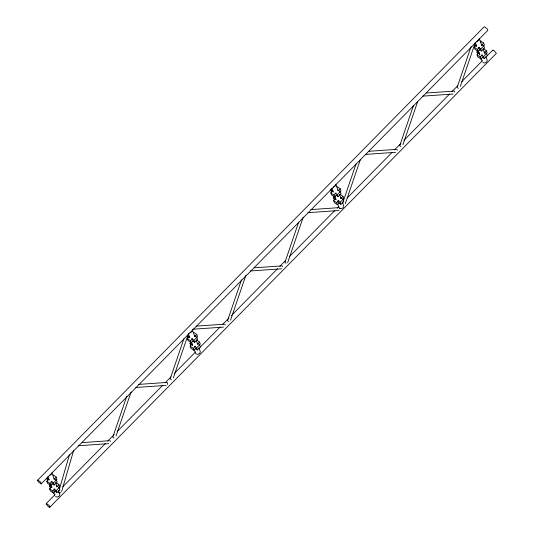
<?xml version="1.0" encoding="UTF-8"?>
<svg xmlns="http://www.w3.org/2000/svg" width="534" height="534" viewBox="0 0 534 534"><rect width="100%" height="100%" fill="white"/><g stroke="black" fill="none" stroke-linecap="round" stroke-linejoin="round"><path stroke-width="0.8" d="M167.636 384.487L167.402 382.464M58.54 492.108L59 490.519M59.468 488.93L69.447 454.788M61.61 491.594L73.679 450.302M37.787 480.066L37.6 480.68L38.515 482.062L41.171 483.904L487.649 30.538L487.836 29.924L486.921 28.542L484.265 26.7L37.787 480.066L40.437 481.908L41.352 483.283L41.171 483.904M55.122 494.551L46.351 503.462L46.164 504.076L48.554 506.793L49.735 507.3L496.4 53.32L494.003 50.603L492.829 50.096L484.338 58.62L482.022 57.011M49.735 507.3L49.916 506.679L49.001 505.304L46.351 503.462M492.648 50.717L492.829 50.096M112.801 437.112L126.772 396.241M116.025 435.998L131.07 391.983M183.883 338.756L170.186 378.846L171.394 379.681M173.41 377.732L188.455 333.717M227.564 320.58L241.535 279.709M230.521 320.253L245.834 275.451M284.949 262.314L298.646 222.224M287.632 262.768L303.219 217.178M342.601 203.26L356.031 163.958M345.284 203.714L360.33 159.699M413.416 105.685L399.712 145.775L400.921 146.616M402.943 144.661L417.715 101.427M471.068 46.632L457.097 87.503L458.312 88.344M460.328 86.388L475.373 42.373M47.473 480.406L46.725 478.364L47.713 477.356M331.44 192.066L330.686 190.024L332.168 188.515M474.639 43.848L475.627 42.847M52.919 483.263L50.73 485.486L47.586 483.297L46.838 481.254L49.021 479.031M192.874 341.146L191.239 342.815L188.088 340.625L187.341 338.583L189.53 336.36M336.881 194.923L334.698 197.139L331.547 194.957L330.8 192.914L332.982 190.691M480.34 49.255L478.157 51.471L475.006 49.288L474.259 47.239L476.441 45.023M50.73 485.486L49.982 483.437L52.165 481.214M54.054 479.305L56.237 477.082L53.093 474.9M191.239 342.815L190.484 340.765L192.674 338.543M194.556 336.634L196.746 334.411L193.595 332.228M334.698 197.139L333.944 195.097L336.133 192.874M338.015 190.958L340.205 188.742L337.054 186.56M478.157 51.471L477.403 49.422L479.592 47.206M481.474 45.29L483.664 43.074L480.513 40.884L481.014 42.253M50.256 488.016L49.508 485.967L50.496 484.965M190.765 345.344L190.011 343.295L190.998 342.294M334.217 199.669L333.47 197.627L334.458 196.619M477.683 54.001L476.929 51.952L477.917 50.95M55.896 480.24L56.984 479.131L56.237 477.082M196.399 337.568L197.493 336.46L196.746 334.411M339.858 191.9L340.952 190.792L340.205 188.742M483.317 46.224L484.411 45.116L483.664 43.074M56.35 479.973L57.098 482.022L54.134 485.032L53.387 482.983L56.35 479.973L54.027 478.364M196.852 337.301L197.607 339.35L194.643 342.361L193.889 340.312L196.852 337.301L194.536 335.692M340.312 191.633L341.059 193.682L338.095 196.692L337.348 194.643L340.312 191.633L337.995 190.024M483.771 45.964L484.525 48.007L481.555 51.017L480.807 48.974L483.771 45.964L481.454 44.349M55.696 490.866L53.513 493.089L50.37 490.906L49.615 488.857L51.805 486.641M196.205 348.195L194.022 350.417L190.872 348.235L190.124 346.186L192.307 343.963M339.117 203.08L337.475 204.749L334.331 202.56L333.583 200.517L335.766 198.294M483.123 56.858L480.934 59.074L477.79 56.891L477.042 54.842L479.225 52.626M53.513 493.089L52.766 491.04L54.949 488.824M56.838 486.908L59.02 484.685L55.876 482.502M194.022 350.417L193.268 348.368L195.457 346.152M197.34 344.236L199.529 342.014L196.378 339.831M337.475 204.749L336.727 202.7L338.916 200.477M340.799 198.568L342.982 196.345L339.838 194.162M480.934 59.074L480.186 57.025L482.376 54.808M484.258 52.893L486.447 50.677L483.297 48.494M58.68 487.842L59.768 486.734L59.02 484.685M199.182 345.171L200.277 344.063L199.529 342.014M342.641 199.502L343.736 198.394L342.982 196.345M486.1 53.834L487.195 52.719L486.447 50.677M59.134 487.575L59.881 489.625L56.918 492.635L56.17 490.586L59.134 487.575L56.811 485.967M220.142 326.988L197.42 349.964L196.672 347.914L199.636 344.904L197.32 343.295M343.095 199.235L343.843 201.285L340.879 204.295L340.131 202.246L343.095 199.235L340.779 197.627M484.338 58.62L483.59 56.577L486.554 53.567L484.238 51.958M62.732 486.821L105.452 443.447M107.788 441.071L114.229 434.536M117.153 431.565L162.797 385.221M165.139 382.838L170.987 376.897M174.498 373.333L195.564 351.946M222.484 324.612L228.919 318.077M231.262 315.701L277.486 268.756M279.829 266.379L285.683 260.438M289.775 256.28L334.838 210.529M337.174 208.153L338.93 206.371M347.12 198.047L392.183 152.297M394.519 149.921L400.961 143.386M403.884 140.415L449.528 94.064M451.871 91.688L457.718 85.747M461.817 81.589L482.295 60.789M476.855 41.378L478.658 40.491L479.358 38.835L481.902 45.79M333.403 187.047L335.198 186.159L335.899 184.504L338.162 190.685M189.944 332.715L191.739 331.828L192.44 330.172L194.703 336.353M49.435 475.387L51.237 474.499L51.938 472.85L54.194 479.025M60.809 492.842L58.807 492.642M426.446 93.009L453.533 91.127M422.668 96.147L453.039 94.037M369.061 151.276L396.148 149.393M365.289 154.413L395.654 152.303M310.861 209.602L338.763 207.666M307.904 212.686L339.09 210.516M254.297 267.814L281.378 265.932M250.519 270.952L281.705 268.789M196.091 326.134L224 324.198M192.32 329.271L223.506 327.108M138.713 384.4L166.615 382.464M135.756 387.484L166.121 385.374M82.149 442.613L109.236 440.73M78.378 445.75L108.742 443.641M482.923 62.598L484.765 62.992L486.567 62.104L487.268 60.455L485.853 56.597M339.464 208.267L341.313 208.661L343.108 207.773L343.809 206.124L342.401 202.266M55.503 496.607L57.345 497.007L59.147 496.119L59.848 494.464L58.433 490.606M285.243 262.808L286.157 263.149M227.864 321.081L228.772 321.421M113.095 437.613L114.009 437.953M474.726 44.749L476.468 45.957M480.807 48.974L478.491 47.359L478.991 48.727M479.238 49.408L481.555 51.017M474.259 47.239L477.403 49.422M476.929 51.952L479.252 53.56L479.752 54.929M481.274 54.969L483.59 56.577M477.042 54.842L480.186 57.025M330.686 190.024L333.009 191.633M335.032 193.034L337.348 194.643M335.779 195.077L338.095 196.692M330.8 192.914L333.944 195.097M333.47 197.627L335.793 199.235M340.131 202.246L337.808 200.637L338.563 202.686L340.879 204.295M333.583 200.517L336.727 202.7M189.55 337.301L187.227 335.692L187.981 337.735M191.572 338.703L193.889 340.312M192.32 340.752L194.643 342.361M187.341 338.583L190.484 340.765M190.011 343.295L192.333 344.904M194.356 346.306L196.672 347.914M195.104 348.355L197.42 349.964M190.124 346.186L193.268 348.368M46.725 478.364L49.041 479.973M51.064 481.374L53.387 482.983M51.811 483.424L54.134 485.032M46.838 481.254L49.982 483.437M49.508 485.967L51.825 487.575M56.17 490.586L53.847 488.977L54.348 490.346M54.595 491.026L56.918 492.635M49.615 488.857L52.766 491.04M454.321 91.127L454.741 91.968M396.936 149.4L397.356 150.234M339.551 207.666L339.971 208.5M282.166 265.932L282.586 266.773M224.787 324.198L225.208 325.032M110.024 440.73L110.445 441.571M486.554 53.567L487.302 55.609M483.03 48.874L484.725 53.507M475.333 42.627L476.749 46.485M478.444 51.117L479.852 54.975M481.267 58.84L482.115 61.156M474.145 44.349L474.9 46.398M339.571 194.543L340.986 198.401M331.874 188.288L333.289 192.153M334.705 196.011L336.113 199.876M337.808 204.509L338.656 206.825M199.636 344.904L200.39 346.953M196.118 340.211L197.527 344.076M198.942 347.934L200.35 351.793L199.656 353.441L197.854 354.329L196.011 353.935L194.349 350.177M188.422 333.964L189.83 337.822M191.526 342.454L192.654 345.545M55.609 482.883L57.025 486.748M47.913 476.635L49.041 479.719M51.024 485.126L51.871 487.442M53.847 492.849L54.695 495.165"/></g></svg>
